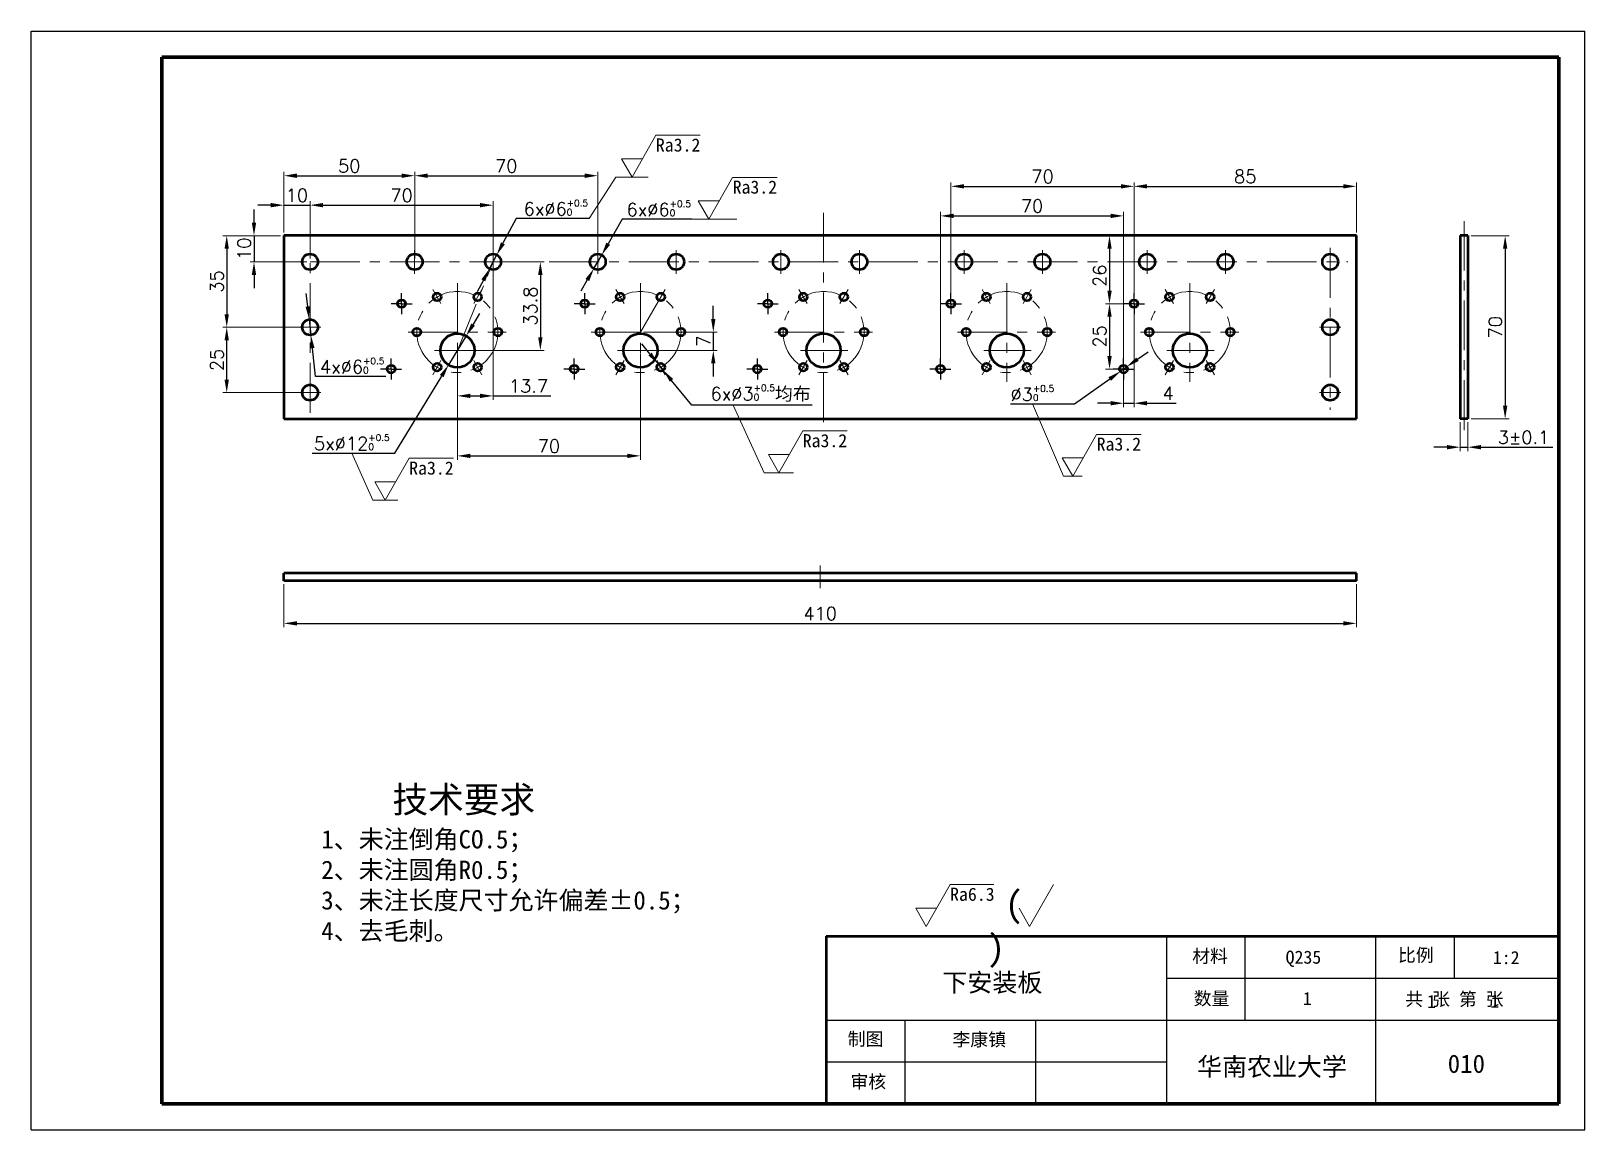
# Model space of a CAD drawing. Header units: millimetres. Extents: x 680 to 977, y 516 to 726.
import ezdxf

# ---------------------------------------------------------------- set-up
doc = ezdxf.new("R2010")
doc.units = ezdxf.units.MM
doc.header["$LTSCALE"] = 0.3
doc.linetypes.add('CENTER', pattern=[50.8, 31.75, -6.35, 6.35, -6.35])
doc.layers.add('图框', color=7, linetype='Continuous')
for name, color, linetype, lineweight in [('尺寸线', 6, 'Continuous', 18), ('尺寸线 @ 1', 6, 'Continuous', 18), ('文字 @ 1', 6, 'Continuous', 18), ('粗实线', 7, 'Continuous', 50), ('粗实线 @ 1', 7, 'Continuous', 50), ('细点画线', 1, 'CENTER', 18)]:
    doc.layers.add(name, color=color, linetype=linetype, lineweight=lineweight)
doc.styles.add('我的样式', font='romans.shx', dxfattribs={"height": 2.5, "bigfont": 'chineset.shx'})
doc.dimstyles.new('我的样式', dxfattribs={"dimtxt": 2.5, "dimasz": 2.5, "dimexe": 0.75, "dimexo": 0.625, "dimtad": 1, "dimdec": 1, "dimlfac": 2, "dimdsep": 46, "dimtxsty": '我的样式', "dimcen": 2.5, "dimclrd": 256, "dimclre": 256, "dimclrt": 256, "dimadec": 0, "dimazin": 0, "dimtp": 0.018, "dimtm": 0.018, "dimtfac": 1, "dimtdec": 1, "dimtmove": 0, "dimatfit": 3, "dimfxl": 1, "dimlwd": 25, "dimlwe": 18, "dimarcsym": 0})

# ---------------------------------------------------------------- blocks, each defined once
blk = doc.blocks.new('*D24')
at = {"layer": 'Defpoints', "color": 0, "transparency": 16777216}
for p in [(728.36, 621.26), (933.36, 621.26), (933.36, 613.15)]:
    blk.add_point(p, dxfattribs=at)
at = {"layer": '尺寸线', "linetype": 'Continuous', "lineweight": 18, "transparency": 16777216}
for p, q in [((728.36, 620.63), (728.36, 612.4)), ((933.36, 620.63), (933.36, 612.4))]:
    blk.add_line(p, q, dxfattribs=at)
at = {"layer": '尺寸线', "linetype": 'Continuous', "lineweight": 25, "transparency": 16777216}
blk.add_line((730.86, 613.15), (930.86, 613.15), dxfattribs=at)
at = {"layer": '尺寸线', "transparency": 16777216}
for points in [[(730.86, 613.56), (730.86, 612.73), (728.36, 613.15)], [(930.86, 613.56), (930.86, 612.73), (933.36, 613.15)]]:
    blk.add_solid(points, dxfattribs=at)
at = {"layer": '尺寸线', "transparency": 16777216, "insert": (830.86, 615.02), "char_height": 2.5, "attachment_point": 5, "style": '我的样式'}
blk.add_mtext('410', dxfattribs=at)
blk = doc.blocks.new('*D25')
at = {"layer": 'Defpoints', "color": 0, "transparency": 16777216}
for p in [(954.68, 687.24), (954.68, 652.24), (961.79, 652.24)]:
    blk.add_point(p, dxfattribs=at)
at = {"layer": '尺寸线', "linetype": 'Continuous', "lineweight": 18, "transparency": 16777216}
for p, q in [((955.31, 687.24), (962.54, 687.24)), ((955.31, 652.24), (962.54, 652.24))]:
    blk.add_line(p, q, dxfattribs=at)
at = {"layer": '尺寸线', "linetype": 'Continuous', "lineweight": 25, "transparency": 16777216}
blk.add_line((961.79, 684.74), (961.79, 654.74), dxfattribs=at)
at = {"layer": '尺寸线', "transparency": 16777216}
for points in [[(961.38, 684.74), (962.21, 684.74), (961.79, 687.24)], [(961.38, 654.74), (962.21, 654.74), (961.79, 652.24)]]:
    blk.add_solid(points, dxfattribs=at)
at = {"layer": '尺寸线', "transparency": 16777216, "insert": (959.92, 669.74), "char_height": 2.5, "attachment_point": 5, "rotation": 90, "style": '我的样式'}
blk.add_mtext('70', dxfattribs=at)
blk = doc.blocks.new('*D26')
at = {"layer": 'Defpoints', "color": 0, "transparency": 16777216}
for p in [(953.18, 652.24), (954.68, 652.24), (954.68, 646.82)]:
    blk.add_point(p, dxfattribs=at)
at = {"layer": '尺寸线', "linetype": 'Continuous', "lineweight": 18, "transparency": 16777216}
for p, q in [((953.18, 651.62), (953.18, 646.07)), ((954.68, 651.62), (954.68, 646.07))]:
    blk.add_line(p, q, dxfattribs=at)
at = {"layer": '尺寸线', "linetype": 'Continuous', "lineweight": 25, "transparency": 16777216}
for p, q in [((950.68, 646.82), (948.18, 646.82)), ((953.18, 646.82), (954.68, 646.82)), ((957.18, 646.82), (970.93, 646.82))]:
    blk.add_line(p, q, dxfattribs=at)
at = {"layer": '尺寸线', "transparency": 16777216}
for points in [[(950.68, 647.24), (950.68, 646.4), (953.18, 646.82)], [(957.18, 647.24), (957.18, 646.4), (954.68, 646.82)]]:
    blk.add_solid(points, dxfattribs=at)
at = {"layer": '尺寸线', "transparency": 16777216, "insert": (965.31, 648.7), "char_height": 2.5, "attachment_point": 5, "style": '我的样式'}
blk.add_mtext('{\\Fromans,chineset|c134;3%%P0.1}', dxfattribs=at)
blk = doc.blocks.new('SW_CENTERMARKSYMBOL_18')
at = {"layer": '图框', "color": 0}
for p, q in [((-1.25, 0), (-2, 0)), ((0, 0), (-1.25, 0)), ((0, 1.25), (0, 2)), ((0, 0), (0, 1.25)), ((0, 0), (0, -1.25)), ((0, 0), (1.25, 0)), ((1.25, 0), (2, 0)), ((0, -1.25), (0, -2))]:
    blk.add_line(p, q, dxfattribs=at)
blk = doc.blocks.new('SW_CENTERMARKSYMBOL_48')
at = {"layer": '图框', "color": 0}
for p, q in [((-1.25, 0), (-2, 0)), ((0, 0), (-1.25, 0)), ((0, 1.25), (0, 2)), ((0, 0), (0, 1.25)), ((0, 0), (0, -1.25)), ((0, 0), (1.25, 0)), ((1.25, 0), (2, 0)), ((0, -1.25), (0, -2))]:
    blk.add_line(p, q, dxfattribs=at)
blk = doc.blocks.new('SW_CENTERMARKSYMBOL_49')
at = {"layer": '图框', "color": 0}
for p, q in [((-1.25, 0), (-2, 0)), ((0, 0), (-1.25, 0)), ((0, 1.25), (0, 2)), ((0, 0), (0, 1.25)), ((0, 0), (0, -1.25)), ((0, 0), (1.25, 0)), ((1.25, 0), (2, 0)), ((0, -1.25), (0, -2))]:
    blk.add_line(p, q, dxfattribs=at)
blk = doc.blocks.new('SW_CENTERMARKSYMBOL_50')
at = {"layer": '图框', "color": 0}
for p, q in [((-1.25, 0), (-2, 0)), ((0, 0), (-1.25, 0)), ((0, 1.25), (0, 2)), ((0, 0), (0, 1.25)), ((0, 0), (0, -1.25)), ((0, 0), (1.25, 0)), ((1.25, 0), (2, 0)), ((0, -1.25), (0, -2))]:
    blk.add_line(p, q, dxfattribs=at)
blk = doc.blocks.new('SW_CENTERMARKSYMBOL_51')
at = {"layer": '图框', "color": 0}
for p, q in [((-1.25, 0), (-2, 0)), ((0, 0), (-1.25, 0)), ((0, 1.25), (0, 2)), ((0, 0), (0, 1.25)), ((0, 0), (0, -1.25)), ((0, 0), (1.25, 0)), ((1.25, 0), (2, 0)), ((0, -1.25), (0, -2))]:
    blk.add_line(p, q, dxfattribs=at)
blk = doc.blocks.new('SW_CENTERMARKSYMBOL_52')
at = {"layer": '图框', "color": 0}
for p, q in [((-1.25, 0), (-2, 0)), ((0, 0), (-1.25, 0)), ((0, 1.25), (0, 2)), ((0, 0), (0, 1.25)), ((0, 0), (0, -1.25)), ((0, 0), (1.25, 0)), ((1.25, 0), (2, 0)), ((0, -1.25), (0, -2))]:
    blk.add_line(p, q, dxfattribs=at)
blk = doc.blocks.new('SW_CENTERMARKSYMBOL_53')
at = {"layer": '图框', "color": 0}
for p, q in [((-1.25, 0), (-2, 0)), ((0, 0), (-1.25, 0)), ((0, 1.25), (0, 2)), ((0, 0), (0, 1.25)), ((0, 0), (0, -1.25)), ((0, 0), (1.25, 0)), ((1.25, 0), (2, 0)), ((0, -1.25), (0, -2))]:
    blk.add_line(p, q, dxfattribs=at)
blk = doc.blocks.new('SW_CENTERMARKSYMBOL_54')
at = {"layer": '图框', "color": 0}
for p, q in [((-1.25, 0), (-2, 0)), ((0, 0), (-1.25, 0)), ((0, 1.25), (0, 2)), ((0, 0), (0, 1.25)), ((0, 0), (0, -1.25)), ((0, 0), (1.25, 0)), ((1.25, 0), (2, 0)), ((0, -1.25), (0, -2))]:
    blk.add_line(p, q, dxfattribs=at)
blk = doc.blocks.new('SW_CENTERMARKSYMBOL_55')
at = {"layer": '图框', "color": 0}
for p, q in [((-1.25, 0), (-2, 0)), ((0, 0), (-1.25, 0)), ((0, 1.25), (0, 2)), ((0, 0), (0, 1.25)), ((0, 0), (0, -1.25)), ((0, 0), (1.25, 0)), ((1.25, 0), (2, 0)), ((0, -1.25), (0, -2))]:
    blk.add_line(p, q, dxfattribs=at)
blk = doc.blocks.new('SW_CENTERMARKSYMBOL_56')
at = {"layer": '图框', "color": 0}
for p, q in [((-1.25, 0), (-2, 0)), ((0, 0), (-1.25, 0)), ((0, 1.25), (0, 2)), ((0, 0), (0, 1.25)), ((0, 0), (0, -1.25)), ((0, 0), (1.25, 0)), ((1.25, 0), (2, 0)), ((0, -1.25), (0, -2))]:
    blk.add_line(p, q, dxfattribs=at)
blk = doc.blocks.new('*D72')
at = {"layer": 'Defpoints', "color": 0, "transparency": 16777216}
for p in [(728.36, 687.24), (722.65, 682.24), (733.36, 682.24)]:
    blk.add_point(p, dxfattribs=at)
at = {"layer": '尺寸线', "linetype": 'Continuous', "lineweight": 25, "transparency": 16777216}
for p, q in [((722.65, 689.74), (722.65, 692.24)), ((722.65, 687.24), (722.65, 682.24)), ((722.65, 679.74), (722.65, 677.24))]:
    blk.add_line(p, q, dxfattribs=at)
at = {"layer": '尺寸线', "linetype": 'Continuous', "lineweight": 18, "transparency": 16777216}
for p, q in [((727.73, 687.24), (721.9, 687.24)), ((732.73, 682.24), (721.9, 682.24))]:
    blk.add_line(p, q, dxfattribs=at)
at = {"layer": '尺寸线', "transparency": 16777216}
for points in [[(722.23, 689.74), (723.06, 689.74), (722.65, 687.24)], [(722.23, 679.74), (723.06, 679.74), (722.65, 682.24)]]:
    blk.add_solid(points, dxfattribs=at)
at = {"layer": '尺寸线', "transparency": 16777216, "insert": (720.77, 684.74), "char_height": 2.5, "attachment_point": 5, "rotation": 90, "style": '我的样式'}
blk.add_mtext('10', dxfattribs=at)
blk = doc.blocks.new('*D73')
at = {"layer": 'Defpoints', "color": 0, "transparency": 16777216}
for p in [(733.36, 693.07), (728.36, 687.24), (733.36, 682.24)]:
    blk.add_point(p, dxfattribs=at)
at = {"layer": '尺寸线', "linetype": 'Continuous', "lineweight": 25, "transparency": 16777216}
for p, q in [((725.86, 693.07), (723.36, 693.07)), ((728.36, 693.07), (733.36, 693.07)), ((735.86, 693.07), (738.36, 693.07))]:
    blk.add_line(p, q, dxfattribs=at)
at = {"layer": '尺寸线', "linetype": 'Continuous', "lineweight": 18, "transparency": 16777216}
for p, q in [((728.36, 687.87), (728.36, 693.82)), ((733.36, 682.87), (733.36, 693.82))]:
    blk.add_line(p, q, dxfattribs=at)
at = {"layer": '尺寸线', "transparency": 16777216}
for points in [[(725.86, 693.49), (725.86, 692.66), (728.36, 693.07)], [(735.86, 693.49), (735.86, 692.66), (733.36, 693.07)]]:
    blk.add_solid(points, dxfattribs=at)
at = {"layer": '尺寸线', "transparency": 16777216, "insert": (730.86, 694.95), "char_height": 2.5, "attachment_point": 5, "style": '我的样式'}
blk.add_mtext('10', dxfattribs=at)
blk = doc.blocks.new('*D74')
at = {"layer": 'Defpoints', "color": 0, "transparency": 16777216}
for p in [(753.36, 698.7), (728.36, 687.24), (753.36, 682.24)]:
    blk.add_point(p, dxfattribs=at)
at = {"layer": '尺寸线', "linetype": 'Continuous', "lineweight": 18, "transparency": 16777216}
for p, q in [((728.36, 687.87), (728.36, 699.45)), ((753.36, 682.87), (753.36, 699.45))]:
    blk.add_line(p, q, dxfattribs=at)
at = {"layer": '尺寸线', "linetype": 'Continuous', "lineweight": 25, "transparency": 16777216}
blk.add_line((730.86, 698.7), (750.86, 698.7), dxfattribs=at)
at = {"layer": '尺寸线', "transparency": 16777216}
for points in [[(730.86, 699.12), (730.86, 698.28), (728.36, 698.7)], [(750.86, 699.12), (750.86, 698.28), (753.36, 698.7)]]:
    blk.add_solid(points, dxfattribs=at)
at = {"layer": '尺寸线', "transparency": 16777216, "insert": (740.86, 700.57), "char_height": 2.5, "attachment_point": 5, "style": '我的样式'}
blk.add_mtext('50', dxfattribs=at)
blk = doc.blocks.new('*D75')
at = {"layer": 'Defpoints', "color": 0, "transparency": 16777216}
for p in [(728.36, 687.24), (717.44, 669.74), (733.36, 669.74)]:
    blk.add_point(p, dxfattribs=at)
at = {"layer": '尺寸线', "linetype": 'Continuous', "lineweight": 18, "transparency": 16777216}
for p, q in [((727.73, 687.24), (716.69, 687.24)), ((732.73, 669.74), (716.69, 669.74))]:
    blk.add_line(p, q, dxfattribs=at)
at = {"layer": '尺寸线', "linetype": 'Continuous', "lineweight": 25, "transparency": 16777216}
blk.add_line((717.44, 684.74), (717.44, 672.24), dxfattribs=at)
at = {"layer": '尺寸线', "transparency": 16777216}
for points in [[(717.02, 684.74), (717.85, 684.74), (717.44, 687.24)], [(717.02, 672.24), (717.85, 672.24), (717.44, 669.74)]]:
    blk.add_solid(points, dxfattribs=at)
at = {"layer": '尺寸线', "transparency": 16777216, "insert": (715.56, 678.49), "char_height": 2.5, "attachment_point": 5, "rotation": 90, "style": '我的样式'}
blk.add_mtext('35', dxfattribs=at)
blk = doc.blocks.new('*D76')
at = {"layer": 'Defpoints', "color": 0, "transparency": 16777216}
for p in [(768.36, 693.07), (733.36, 682.24), (768.36, 682.24)]:
    blk.add_point(p, dxfattribs=at)
at = {"layer": '尺寸线', "linetype": 'Continuous', "lineweight": 18, "transparency": 16777216}
for p, q in [((733.36, 682.87), (733.36, 693.82)), ((768.36, 682.87), (768.36, 693.82))]:
    blk.add_line(p, q, dxfattribs=at)
at = {"layer": '尺寸线', "linetype": 'Continuous', "lineweight": 25, "transparency": 16777216}
blk.add_line((735.86, 693.07), (765.86, 693.07), dxfattribs=at)
at = {"layer": '尺寸线', "transparency": 16777216}
for points in [[(735.86, 693.49), (735.86, 692.66), (733.36, 693.07)], [(765.86, 693.49), (765.86, 692.66), (768.36, 693.07)]]:
    blk.add_solid(points, dxfattribs=at)
at = {"layer": '尺寸线', "transparency": 16777216, "insert": (750.86, 694.95), "char_height": 2.5, "attachment_point": 5, "style": '我的样式'}
blk.add_mtext('70', dxfattribs=at)
blk = doc.blocks.new('*D77')
at = {"layer": 'Defpoints', "color": 0, "transparency": 16777216}
for p in [(788.36, 698.7), (753.36, 682.24), (788.36, 682.22)]:
    blk.add_point(p, dxfattribs=at)
at = {"layer": '尺寸线', "linetype": 'Continuous', "lineweight": 18, "transparency": 16777216}
for p, q in [((753.36, 682.87), (753.36, 699.45)), ((788.36, 682.85), (788.36, 699.45))]:
    blk.add_line(p, q, dxfattribs=at)
at = {"layer": '尺寸线', "linetype": 'Continuous', "lineweight": 25, "transparency": 16777216}
blk.add_line((755.86, 698.7), (785.86, 698.7), dxfattribs=at)
at = {"layer": '尺寸线', "transparency": 16777216}
for points in [[(755.86, 699.12), (755.86, 698.28), (753.36, 698.7)], [(785.86, 699.12), (785.86, 698.28), (788.36, 698.7)]]:
    blk.add_solid(points, dxfattribs=at)
at = {"layer": '尺寸线', "transparency": 16777216, "insert": (770.86, 700.57), "char_height": 2.5, "attachment_point": 5, "style": '我的样式'}
blk.add_mtext('70', dxfattribs=at)
blk = doc.blocks.new('*D78')
at = {"layer": 'Defpoints', "color": 0, "transparency": 16777216}
for p in [(717.44, 669.74), (733.36, 669.74), (733.36, 657.24)]:
    blk.add_point(p, dxfattribs=at)
at = {"layer": '尺寸线', "linetype": 'Continuous', "lineweight": 18, "transparency": 16777216}
for p, q in [((732.73, 669.74), (716.69, 669.74)), ((732.73, 657.24), (716.69, 657.24))]:
    blk.add_line(p, q, dxfattribs=at)
at = {"layer": '尺寸线', "linetype": 'Continuous', "lineweight": 25, "transparency": 16777216}
blk.add_line((717.44, 659.74), (717.44, 667.24), dxfattribs=at)
at = {"layer": '尺寸线', "transparency": 16777216}
for points in [[(717.02, 667.24), (717.85, 667.24), (717.44, 669.74)], [(717.02, 659.74), (717.85, 659.74), (717.44, 657.24)]]:
    blk.add_solid(points, dxfattribs=at)
at = {"layer": '尺寸线', "transparency": 16777216, "insert": (715.56, 663.49), "char_height": 2.5, "attachment_point": 5, "rotation": 90, "style": '我的样式'}
blk.add_mtext('25', dxfattribs=at)
blk = doc.blocks.new('*D79')
at = {"layer": 'Defpoints', "color": 0, "transparency": 16777216}
for p in [(769.06, 683.57), (767.66, 680.92)]:
    blk.add_point(p, dxfattribs=at)
at = {"layer": '尺寸线', "linetype": 'Continuous', "lineweight": 25, "transparency": 16777216}
for p, q in [((772.73, 690.51), (770.23, 685.78)), ((786.69, 690.51), (772.73, 690.51)), ((767.66, 680.92), (769.06, 683.57)), ((766.49, 678.71), (765.32, 676.5))]:
    blk.add_line(p, q, dxfattribs=at)
at = {"layer": '尺寸线', "transparency": 16777216}
for points in [[(769.86, 685.97), (770.6, 685.59), (769.06, 683.57)], [(766.12, 678.9), (766.86, 678.51), (767.66, 680.92)]]:
    blk.add_solid(points, dxfattribs=at)
at = {"layer": '尺寸线', "transparency": 16777216, "insert": (780.35, 692.6), "char_height": 2.5, "attachment_point": 5, "style": '我的样式'}
blk.add_mtext('{\\Fromans,chineset|c134;6x∅6\\H0.5x;\\S+0.5^ 0;}', dxfattribs=at)
blk = doc.blocks.new('*D80')
at = {"layer": 'Defpoints', "color": 0, "transparency": 16777216}
for p in [(789.11, 683.54), (787.61, 680.94)]:
    blk.add_point(p, dxfattribs=at)
at = {"layer": '尺寸线', "linetype": 'Continuous', "lineweight": 25, "transparency": 16777216}
for p, q in [((793.04, 690.38), (790.35, 685.71)), ((806.35, 690.38), (793.04, 690.38)), ((787.61, 680.94), (789.11, 683.54)), ((786.36, 678.78), (785.12, 676.61))]:
    blk.add_line(p, q, dxfattribs=at)
at = {"layer": '尺寸线', "transparency": 16777216}
for points in [[(789.99, 685.92), (790.71, 685.5), (789.11, 683.54)], [(786, 678.98), (786.72, 678.57), (787.61, 680.94)]]:
    blk.add_solid(points, dxfattribs=at)
at = {"layer": '尺寸线', "transparency": 16777216, "insert": (800.01, 692.47), "char_height": 2.5, "attachment_point": 5, "style": '我的样式'}
blk.add_mtext('{\\Fromans,chineset|c134;6x∅6\\H0.5x;\\S+0.5^ 0;}', dxfattribs=at)
blk = doc.blocks.new('*D81')
at = {"layer": 'Defpoints', "color": 0, "transparency": 16777216}
for p in [(733.19, 671.23), (733.52, 668.25)]:
    blk.add_point(p, dxfattribs=at)
at = {"layer": '尺寸线', "linetype": 'Continuous', "lineweight": 25, "transparency": 16777216}
for p, q in [((732.92, 673.72), (732.64, 676.2)), ((733.19, 671.23), (733.52, 668.25)), ((734.4, 660.34), (733.8, 665.77)), ((747.82, 660.34), (734.4, 660.34))]:
    blk.add_line(p, q, dxfattribs=at)
at = {"layer": '尺寸线', "transparency": 16777216}
for points in [[(733.33, 673.77), (732.5, 673.67), (733.19, 671.23)], [(734.21, 665.81), (733.38, 665.72), (733.52, 668.25)]]:
    blk.add_solid(points, dxfattribs=at)
at = {"layer": '尺寸线', "transparency": 16777216, "insert": (741.42, 662.42), "char_height": 2.5, "attachment_point": 5, "style": '我的样式'}
blk.add_mtext('{\\Fromans,chineset|c134;4x∅6\\H0.5x;\\S+0.5^ 0;}', dxfattribs=at)
blk = doc.blocks.new('*D82')
at = {"layer": 'Defpoints', "color": 0, "transparency": 16777216}
for p in [(796.52, 668.82), (796.52, 665.32), (810.44, 665.32)]:
    blk.add_point(p, dxfattribs=at)
at = {"layer": '尺寸线', "linetype": 'Continuous', "lineweight": 25, "transparency": 16777216}
for p, q in [((810.44, 671.32), (810.44, 673.82)), ((810.44, 668.82), (810.44, 665.32)), ((810.44, 662.82), (810.44, 660.32))]:
    blk.add_line(p, q, dxfattribs=at)
at = {"layer": '尺寸线', "linetype": 'Continuous', "lineweight": 18, "transparency": 16777216}
for p, q in [((797.15, 668.82), (811.19, 668.82)), ((797.15, 665.32), (811.19, 665.32))]:
    blk.add_line(p, q, dxfattribs=at)
at = {"layer": '尺寸线', "transparency": 16777216}
for points in [[(810.02, 671.32), (810.85, 671.32), (810.44, 668.82)], [(810.02, 662.82), (810.85, 662.82), (810.44, 665.32)]]:
    blk.add_solid(points, dxfattribs=at)
at = {"layer": '尺寸线', "transparency": 16777216, "insert": (808.56, 667.07), "char_height": 2.5, "attachment_point": 5, "rotation": 90, "style": '我的样式'}
blk.add_mtext('7', dxfattribs=at)
blk = doc.blocks.new('*D83')
at = {"layer": 'Defpoints', "color": 0, "transparency": 16777216}
for p in [(799.92, 662.69), (800.87, 661.53)]:
    blk.add_point(p, dxfattribs=at)
at = {"layer": '尺寸线', "linetype": 'Continuous', "lineweight": 25, "transparency": 16777216}
for p, q in [((798.34, 664.63), (796.76, 666.57)), ((799.92, 662.69), (800.87, 661.53)), ((806.31, 654.86), (802.45, 659.59)), ((829.36, 654.86), (806.31, 654.86))]:
    blk.add_line(p, q, dxfattribs=at)
at = {"layer": '尺寸线', "transparency": 16777216}
for points in [[(798.67, 664.89), (798.02, 664.37), (799.92, 662.69)], [(802.77, 659.86), (802.13, 659.33), (800.87, 661.53)]]:
    blk.add_solid(points, dxfattribs=at)
at = {"layer": '尺寸线', "transparency": 16777216, "insert": (819.47, 657.13), "char_height": 2.5, "attachment_point": 5, "style": '我的样式'}
blk.add_mtext('{\\Fromans,chineset|c134;6x∅3\\H0.5x;\\S+0.5^ 0;\\fSimSun|b0|i0|c134|p2;\\H2x;均布}', dxfattribs=at)
blk = doc.blocks.new('*D84')
at = {"layer": 'Defpoints', "color": 0, "transparency": 16777216}
for p in [(761.52, 665.32), (796.52, 665.32), (796.52, 645.16)]:
    blk.add_point(p, dxfattribs=at)
at = {"layer": '尺寸线', "linetype": 'Continuous', "lineweight": 18, "transparency": 16777216}
for p, q in [((761.52, 664.7), (761.52, 644.41)), ((796.52, 664.7), (796.52, 644.41))]:
    blk.add_line(p, q, dxfattribs=at)
at = {"layer": '尺寸线', "linetype": 'Continuous', "lineweight": 25, "transparency": 16777216}
blk.add_line((764.02, 645.16), (794.02, 645.16), dxfattribs=at)
at = {"layer": '尺寸线', "transparency": 16777216}
for points in [[(764.02, 645.57), (764.02, 644.74), (761.52, 645.16)], [(794.02, 645.57), (794.02, 644.74), (796.52, 645.16)]]:
    blk.add_solid(points, dxfattribs=at)
at = {"layer": '尺寸线', "transparency": 16777216, "insert": (779.02, 647.03), "char_height": 2.5, "attachment_point": 5, "style": '我的样式'}
blk.add_mtext('70', dxfattribs=at)
blk = doc.blocks.new('*D85')
at = {"layer": 'Defpoints', "color": 0, "transparency": 16777216}
for p in [(933.36, 696.67), (933.36, 687.24), (890.86, 674.24)]:
    blk.add_point(p, dxfattribs=at)
at = {"layer": '尺寸线', "linetype": 'Continuous', "lineweight": 18, "transparency": 16777216}
for p, q in [((890.86, 674.87), (890.86, 697.42)), ((933.36, 687.87), (933.36, 697.42))]:
    blk.add_line(p, q, dxfattribs=at)
at = {"layer": '尺寸线', "linetype": 'Continuous', "lineweight": 25, "transparency": 16777216}
blk.add_line((893.36, 696.67), (930.86, 696.67), dxfattribs=at)
at = {"layer": '尺寸线', "transparency": 16777216}
for points in [[(893.36, 697.09), (893.36, 696.26), (890.86, 696.67)], [(930.86, 697.09), (930.86, 696.26), (933.36, 696.67)]]:
    blk.add_solid(points, dxfattribs=at)
at = {"layer": '尺寸线', "transparency": 16777216, "insert": (912.11, 698.55), "char_height": 2.5, "attachment_point": 5, "style": '我的样式'}
blk.add_mtext('85', dxfattribs=at)
blk = doc.blocks.new('*D86')
at = {"layer": 'Defpoints', "color": 0, "transparency": 16777216}
for p in [(890.86, 674.24), (888.86, 661.74), (890.86, 655.22)]:
    blk.add_point(p, dxfattribs=at)
at = {"layer": '尺寸线', "linetype": 'Continuous', "lineweight": 18, "transparency": 16777216}
for p, q in [((890.86, 673.62), (890.86, 654.47)), ((888.86, 661.12), (888.86, 654.47))]:
    blk.add_line(p, q, dxfattribs=at)
at = {"layer": '尺寸线', "linetype": 'Continuous', "lineweight": 25, "transparency": 16777216}
for p, q in [((886.36, 655.22), (883.86, 655.22)), ((888.86, 655.22), (890.86, 655.22)), ((893.36, 655.22), (898.89, 655.22))]:
    blk.add_line(p, q, dxfattribs=at)
at = {"layer": '尺寸线', "transparency": 16777216}
for points in [[(886.36, 655.64), (886.36, 654.8), (888.86, 655.22)], [(893.36, 655.64), (893.36, 654.8), (890.86, 655.22)]]:
    blk.add_solid(points, dxfattribs=at)
at = {"layer": '尺寸线', "transparency": 16777216, "insert": (897.38, 657.09), "char_height": 2.5, "attachment_point": 5, "style": '我的样式'}
blk.add_mtext('4', dxfattribs=at)
blk = doc.blocks.new('*D87')
at = {"layer": 'Defpoints', "color": 0, "transparency": 16777216}
for p in [(890.86, 687.24), (886.17, 674.24), (890.86, 674.24)]:
    blk.add_point(p, dxfattribs=at)
at = {"layer": '尺寸线', "linetype": 'Continuous', "lineweight": 18, "transparency": 16777216}
for p, q in [((890.23, 687.24), (885.42, 687.24)), ((890.23, 674.24), (885.42, 674.24))]:
    blk.add_line(p, q, dxfattribs=at)
at = {"layer": '尺寸线', "linetype": 'Continuous', "lineweight": 25, "transparency": 16777216}
blk.add_line((886.17, 684.74), (886.17, 676.74), dxfattribs=at)
at = {"layer": '尺寸线', "transparency": 16777216}
for points in [[(885.76, 684.74), (886.59, 684.74), (886.17, 687.24)], [(885.76, 676.74), (886.59, 676.74), (886.17, 674.24)]]:
    blk.add_solid(points, dxfattribs=at)
at = {"layer": '尺寸线', "transparency": 16777216, "insert": (884.3, 679.58), "char_height": 2.5, "attachment_point": 5, "rotation": 90, "style": '我的样式'}
blk.add_mtext('26', dxfattribs=at)
blk = doc.blocks.new('*D88')
at = {"layer": 'Defpoints', "color": 0, "transparency": 16777216}
for p in [(890.86, 674.24), (886.17, 661.74), (888.86, 661.74)]:
    blk.add_point(p, dxfattribs=at)
at = {"layer": '尺寸线', "linetype": 'Continuous', "lineweight": 18, "transparency": 16777216}
for p, q in [((890.23, 674.24), (885.42, 674.24)), ((888.23, 661.74), (885.42, 661.74))]:
    blk.add_line(p, q, dxfattribs=at)
at = {"layer": '尺寸线', "linetype": 'Continuous', "lineweight": 25, "transparency": 16777216}
blk.add_line((886.17, 671.74), (886.17, 664.24), dxfattribs=at)
at = {"layer": '尺寸线', "transparency": 16777216}
for points in [[(885.76, 671.74), (886.59, 671.74), (886.17, 674.24)], [(885.76, 664.24), (886.59, 664.24), (886.17, 661.74)]]:
    blk.add_solid(points, dxfattribs=at)
at = {"layer": '尺寸线', "transparency": 16777216, "insert": (884.3, 667.99), "char_height": 2.5, "attachment_point": 5, "rotation": 90, "style": '我的样式'}
blk.add_mtext('25', dxfattribs=at)
blk = doc.blocks.new('*D89')
at = {"layer": 'Defpoints', "color": 0, "transparency": 16777216}
for p in [(890.86, 696.67), (855.86, 674.24), (890.86, 674.24)]:
    blk.add_point(p, dxfattribs=at)
at = {"layer": '尺寸线', "linetype": 'Continuous', "lineweight": 18, "transparency": 16777216}
for p, q in [((855.86, 674.87), (855.86, 697.42)), ((890.86, 674.87), (890.86, 697.42))]:
    blk.add_line(p, q, dxfattribs=at)
at = {"layer": '尺寸线', "linetype": 'Continuous', "lineweight": 25, "transparency": 16777216}
blk.add_line((858.36, 696.67), (888.36, 696.67), dxfattribs=at)
at = {"layer": '尺寸线', "transparency": 16777216}
for points in [[(858.36, 697.09), (858.36, 696.26), (855.86, 696.67)], [(888.36, 697.09), (888.36, 696.26), (890.86, 696.67)]]:
    blk.add_solid(points, dxfattribs=at)
at = {"layer": '尺寸线', "transparency": 16777216, "insert": (873.36, 698.55), "char_height": 2.5, "attachment_point": 5, "style": '我的样式'}
blk.add_mtext('70', dxfattribs=at)
blk = doc.blocks.new('*D90')
at = {"layer": 'Defpoints', "color": 0, "transparency": 16777216}
for p in [(763.21, 668.1), (759.83, 662.55)]:
    blk.add_point(p, dxfattribs=at)
at = {"layer": '尺寸线', "linetype": 'Continuous', "lineweight": 25, "transparency": 16777216}
for p, q in [((764.51, 670.23), (765.81, 672.37)), ((763.21, 668.1), (759.83, 662.55)), ((749.56, 645.69), (758.53, 660.41)), ((733.75, 645.69), (749.56, 645.69))]:
    blk.add_line(p, q, dxfattribs=at)
at = {"layer": '尺寸线', "transparency": 16777216}
for points in [[(764.16, 670.45), (764.87, 670.02), (763.21, 668.1)], [(758.17, 660.63), (758.89, 660.2), (759.83, 662.55)]]:
    blk.add_solid(points, dxfattribs=at)
at = {"layer": '尺寸线', "transparency": 16777216, "insert": (741.34, 647.77), "char_height": 2.5, "attachment_point": 5, "style": '我的样式'}
blk.add_mtext('{\\Fromans,chineset|c134;5x%%C12\\H0.5x;\\S+0.5^ 0;}', dxfattribs=at)
blk = doc.blocks.new('*D92')
at = {"layer": 'Defpoints', "color": 0, "transparency": 16777216}
for p in [(888.25, 661.31), (889.47, 662.18)]:
    blk.add_point(p, dxfattribs=at)
at = {"layer": '尺寸线', "linetype": 'Continuous', "lineweight": 25, "transparency": 16777216}
for p, q in [((891.51, 663.62), (893.55, 665.07)), ((879.46, 655.08), (886.21, 659.86)), ((889.47, 662.18), (888.25, 661.31)), ((867.23, 655.08), (879.46, 655.08))]:
    blk.add_line(p, q, dxfattribs=at)
at = {"layer": '尺寸线', "transparency": 16777216}
for points in [[(891.27, 663.96), (891.75, 663.28), (889.47, 662.18)], [(885.97, 660.2), (886.45, 659.52), (888.25, 661.31)]]:
    blk.add_solid(points, dxfattribs=at)
at = {"layer": '尺寸线', "transparency": 16777216, "insert": (871.42, 657.16), "char_height": 2.5, "attachment_point": 5, "style": '我的样式'}
blk.add_mtext('{\\Fromans,chineset|c134;∅3\\H0.5x;\\S+0.5^ 0;}', dxfattribs=at)
blk = doc.blocks.new('Ra3.2')
at = {"layer": '尺寸线'}
for p, q in [((0, 0), (4.56, 8)), ((4.56, 8), (13.06, 8)), ((-2, 3.5), (2, 3.5)), ((0, 0), (-2, 3.5))]:
    blk.add_line(p, q, dxfattribs=at)
at = {"layer": '尺寸线 @ 1', "insert": (4.56, 7.39), "char_height": 2.5, "attachment_point": 1, "style": '我的样式'}
blk.add_mtext_dynamic_manual_height_columns('{\\f@SimSun|b0|i0|c134|p2;Ra3.2}', width=5.0807, gutter_width=12.5, heights=[0], dxfattribs=at)
blk = doc.blocks.new('*D93')
at = {"layer": 'Defpoints', "color": 0, "transparency": 16777216}
for p in [(888.86, 691.02), (853.86, 661.74), (888.86, 661.74)]:
    blk.add_point(p, dxfattribs=at)
at = {"layer": '尺寸线', "linetype": 'Continuous', "lineweight": 18, "transparency": 16777216}
for p, q in [((853.86, 662.37), (853.86, 691.77)), ((888.86, 662.37), (888.86, 691.77))]:
    blk.add_line(p, q, dxfattribs=at)
at = {"layer": '尺寸线', "linetype": 'Continuous', "lineweight": 25, "transparency": 16777216}
blk.add_line((856.36, 691.02), (886.36, 691.02), dxfattribs=at)
at = {"layer": '尺寸线', "transparency": 16777216}
for points in [[(856.36, 691.44), (856.36, 690.61), (853.86, 691.02)], [(886.36, 691.44), (886.36, 690.61), (888.86, 691.02)]]:
    blk.add_solid(points, dxfattribs=at)
at = {"layer": '尺寸线', "transparency": 16777216, "insert": (871.36, 692.9), "char_height": 2.5, "attachment_point": 5, "style": '我的样式'}
blk.add_mtext('70', dxfattribs=at)
blk = doc.blocks.new('*D94')
at = {"layer": 'Defpoints', "color": 0, "transparency": 16777216}
for p in [(768.36, 682.24), (761.52, 665.32), (768.36, 656.62)]:
    blk.add_point(p, dxfattribs=at)
at = {"layer": '尺寸线', "linetype": 'Continuous', "lineweight": 18, "transparency": 16777216}
for p, q in [((768.36, 681.62), (768.36, 655.87)), ((761.52, 664.7), (761.52, 655.87))]:
    blk.add_line(p, q, dxfattribs=at)
at = {"layer": '尺寸线', "linetype": 'Continuous', "lineweight": 25, "transparency": 16777216}
for p, q in [((764.02, 656.62), (765.86, 656.62)), ((768.36, 656.62), (779.37, 656.62))]:
    blk.add_line(p, q, dxfattribs=at)
at = {"layer": '尺寸线', "transparency": 16777216}
for points in [[(764.02, 657.04), (764.02, 656.21), (761.52, 656.62)], [(765.86, 657.04), (765.86, 656.21), (768.36, 656.62)]]:
    blk.add_solid(points, dxfattribs=at)
at = {"layer": '尺寸线', "transparency": 16777216, "insert": (775.11, 658.5), "char_height": 2.5, "attachment_point": 5, "style": '我的样式'}
blk.add_mtext('13.7', dxfattribs=at)
blk = doc.blocks.new('*D95')
at = {"layer": 'Defpoints', "color": 0, "transparency": 16777216}
for p in [(768.36, 682.24), (761.52, 665.32), (777.38, 665.32)]:
    blk.add_point(p, dxfattribs=at)
at = {"layer": '尺寸线', "linetype": 'Continuous', "lineweight": 18, "transparency": 16777216}
for p, q in [((768.98, 682.24), (778.13, 682.24)), ((762.15, 665.32), (778.13, 665.32))]:
    blk.add_line(p, q, dxfattribs=at)
at = {"layer": '尺寸线', "linetype": 'Continuous', "lineweight": 25, "transparency": 16777216}
blk.add_line((777.38, 679.74), (777.38, 667.82), dxfattribs=at)
at = {"layer": '尺寸线', "transparency": 16777216}
for points in [[(776.96, 679.74), (777.8, 679.74), (777.38, 682.24)], [(776.96, 667.82), (777.8, 667.82), (777.38, 665.32)]]:
    blk.add_solid(points, dxfattribs=at)
at = {"layer": '尺寸线', "transparency": 16777216, "insert": (775.5, 673.78), "char_height": 2.5, "attachment_point": 5, "rotation": 90, "style": '我的样式'}
blk.add_mtext('33.8', dxfattribs=at)
blk = doc.blocks.new('其余6.3')
at = {"layer": '尺寸线'}
for p, q in [((-33.07, 5.23), (-28.51, 13.23)), ((-28.51, 13.23), (-20.17, 13.23)), ((-13.33, 5.23), (-8.76, 13.23)), ((-35.07, 8.73), (-31.07, 8.73)), ((-33.07, 5.23), (-35.07, 8.73)), ((-13.33, 5.23), (-15.33, 8.73))]:
    blk.add_line(p, q, dxfattribs=at)
at = {"layer": '尺寸线 @ 1', "attachment_point": 1, "style": '我的样式'}
for s, width, insert, char_height in [('{\\fSimSun|b0|i0|c134|p2;Ra6.3}', 5.0807, (-28.51, 12.62), 2.5), ('{\\fSimSun|b0|i0|c134|p2; \\fSTSong|b0|i0|c134|p2;(    )}', 20.1828, (-21.43, 11.96), 5)]:
    blk.add_mtext_dynamic_manual_height_columns(s, width=width, gutter_width=12.5, heights=[0], dxfattribs=dict(at, insert=insert, char_height=char_height))

msp = doc.modelspace()

# ---------------------------------------------------------------- linework, layer by layer
at = {"color": 3, "lineweight": -3}
for p, q in [((680.04, 516.342), (680.04, 726.342)), ((680.04, 726.342), (977.04, 726.342)), ((977.04, 516.342), (977.04, 726.342)), ((897.04, 553.342), (897.04, 521.342)), ((912.04, 553.342), (912.04, 537.342)), ((937.04, 553.342), (937.04, 521.342)), ((952.04, 553.342), (952.04, 545.342)), ((897.04, 545.342), (972.04, 545.342)), ((832.04, 537.342), (972.04, 537.342)), ((847.04, 537.342), (847.04, 521.342)), ((872.04, 537.342), (872.04, 521.342)), ((832.04, 529.342), (897.04, 529.342)), ((680.04, 516.342), (977.04, 516.342))]:
    msp.add_line(p, q, dxfattribs=at)
at = {"lineweight": 70}
for p, q in [((705.04, 521.342), (705.04, 721.342)), ((705.04, 721.342), (972.04, 721.342)), ((972.04, 521.342), (972.04, 721.342)), ((705.04, 521.342), (972.04, 521.342))]:
    msp.add_line(p, q, dxfattribs=at)
at = {"lineweight": 50}
for q in [(972.04, 553.342), (832.04, 521.342)]:
    msp.add_line((832.04, 553.342), q, dxfattribs=at)
at = {"layer": '尺寸线'}
for p, q in [((791.791, 698.432), (786.691, 690.513)), ((791.791, 698.432), (798.009, 698.432)), ((804.203, 690.385), (814.939, 690.385)), ((814.213, 654.855), (820.174, 641.927)), ((871.422, 655.077), (877.355, 641.272)), ((741.343, 645.688), (745.334, 636.691)), ((820.174, 641.927), (825.761, 641.927)), ((877.355, 641.272), (880.927, 641.272)), ((745.334, 636.691), (750.162, 636.691))]:
    msp.add_line(p, q, dxfattribs=at)
at = {"layer": '粗实线'}
for p, q in [((933.358, 687.244), (728.358, 687.244)), ((728.358, 687.244), (728.358, 652.244)), ((933.358, 652.244), (933.358, 687.244)), ((953.185, 687.244), (953.185, 652.244)), ((954.685, 687.244), (953.185, 687.244)), ((954.685, 687.244), (954.685, 652.244)), ((728.358, 652.244), (933.358, 652.244)), ((954.685, 652.244), (953.185, 652.244)), ((728.358, 621.259), (728.358, 622.759)), ((933.358, 622.759), (728.358, 622.759)), ((933.358, 621.259), (728.358, 621.259)), ((933.358, 621.259), (933.358, 622.759))]:
    msp.add_line(p, q, dxfattribs=at)
for centre, radius in [((733.358, 682.244), 1.5), ((753.358, 682.244), 1.5), ((768.358, 682.244), 1.5), ((788.358, 682.244), 1.5), ((803.358, 682.244), 1.5), ((823.358, 682.244), 1.5), ((838.358, 682.244), 1.5), ((858.358, 682.244), 1.5), ((873.358, 682.244), 1.5), ((893.358, 682.244), 1.5), ((908.358, 682.244), 1.5), ((928.358, 682.244), 1.5), ((750.858, 674.244), 0.75), ((757.646, 675.534), 0.75), ((765.396, 675.534), 0.75), ((785.858, 674.244), 0.75), ((792.646, 675.534), 0.75), ((800.396, 675.534), 0.75), ((820.858, 674.244), 0.75), ((827.646, 675.534), 0.75), ((835.396, 675.534), 0.75), ((855.858, 674.244), 0.75), ((862.646, 675.534), 0.75), ((870.396, 675.534), 0.75), ((890.858, 674.244), 0.75), ((897.646, 675.534), 0.75), ((905.396, 675.534), 0.75), ((733.358, 669.744), 1.5), ((928.358, 669.744), 1.5), ((753.771, 668.823), 0.75), ((761.521, 665.323), 3.25), ((769.271, 668.823), 0.75), ((788.771, 668.823), 0.75), ((796.521, 665.323), 3.25), ((804.271, 668.823), 0.75), ((823.771, 668.823), 0.75), ((831.521, 665.323), 3.25), ((839.271, 668.823), 0.75), ((858.771, 668.823), 0.75), ((866.521, 665.323), 3.25), ((874.271, 668.823), 0.75), ((893.771, 668.823), 0.75), ((901.521, 665.323), 3.25), ((909.271, 668.823), 0.75), ((748.858, 661.744), 0.75), ((757.646, 662.111), 0.75), ((765.396, 662.111), 0.75), ((783.858, 661.744), 0.75), ((792.646, 662.111), 0.75), ((800.396, 662.111), 0.75), ((818.858, 661.744), 0.75), ((827.646, 662.111), 0.75), ((835.396, 662.111), 0.75), ((853.858, 661.744), 0.75), ((862.646, 662.111), 0.75), ((870.396, 662.111), 0.75), ((888.858, 661.744), 0.75), ((897.646, 662.111), 0.75), ((905.396, 662.111), 0.75), ((733.358, 657.244), 1.5), ((928.358, 657.244), 1.5)]:
    msp.add_circle(centre, radius, dxfattribs=at)
at = {"layer": '细点画线'}
for p, q in [((831.521, 691.609), (831.521, 650.859)), ((953.935, 650.098), (953.935, 690.001)), ((733.358, 653.413), (733.358, 685.815)), ((753.358, 684.474), (753.358, 679.968)), ((768.358, 684.474), (768.358, 679.018)), ((788.358, 684.474), (788.358, 679.968)), ((803.358, 684.474), (803.358, 679.968)), ((823.358, 684.474), (823.358, 679.968)), ((838.358, 684.474), (838.358, 679.968)), ((858.358, 684.474), (858.358, 679.968)), ((873.358, 684.474), (873.358, 679.968)), ((893.358, 684.474), (893.358, 679.968)), ((908.358, 684.474), (908.358, 679.968)), ((928.358, 684.913), (928.358, 653.945)), ((733.358, 682.244), (931.731, 682.244)), ((761.521, 665.323), (768.358, 682.244)), ((761.521, 678.173), (761.521, 659.34)), ((796.521, 678.173), (796.521, 659.34)), ((866.521, 678.173), (866.521, 659.34)), ((901.521, 678.173), (901.521, 659.34)), ((758.388, 674.249), (756.819, 676.966)), ((764.654, 674.249), (766.223, 676.966)), ((793.388, 674.249), (791.819, 676.966)), ((796.521, 668.823), (801.223, 676.966)), ((828.388, 674.249), (826.819, 676.966)), ((834.654, 674.249), (836.223, 676.966)), ((863.388, 674.249), (861.819, 676.966)), ((869.654, 674.249), (871.223, 676.966)), ((898.388, 674.249), (896.819, 676.966)), ((904.654, 674.249), (906.223, 676.966)), ((731.28, 669.744), (735.41, 669.744)), ((752.118, 668.823), (770.874, 668.823)), ((787.118, 668.823), (805.874, 668.823)), ((822.118, 668.823), (840.874, 668.823)), ((857.118, 668.823), (875.874, 668.823)), ((892.118, 668.823), (910.874, 668.823)), ((926.28, 669.744), (930.41, 669.744)), ((757.119, 665.323), (766.174, 665.323)), ((792.119, 665.323), (801.174, 665.323)), ((827.119, 665.323), (836.174, 665.323)), ((862.119, 665.323), (871.174, 665.323)), ((897.119, 665.323), (906.174, 665.323)), ((756.819, 660.679), (758.388, 663.396)), ((764.654, 663.396), (766.223, 660.679)), ((791.819, 660.679), (793.388, 663.396)), ((799.654, 663.396), (801.223, 660.679)), ((826.819, 660.679), (828.388, 663.396)), ((834.654, 663.396), (836.223, 660.679)), ((861.819, 660.679), (863.388, 663.396)), ((869.654, 663.396), (871.223, 660.679)), ((896.819, 660.679), (898.388, 663.396)), ((904.654, 663.396), (906.223, 660.679)), ((731.28, 657.244), (735.41, 657.244)), ((926.28, 657.244), (930.41, 657.244)), ((830.858, 619.904), (830.858, 624.239))]:
    msp.add_line(p, q, dxfattribs=at)
for centre in [(761.521, 668.823), (796.521, 668.823), (831.521, 668.823), (866.521, 668.823), (901.521, 668.823)]:
    msp.add_circle(centre, 7.75, dxfattribs=at)

# ---------------------------------------------------------------- block references
at = {"layer": '尺寸线'}
for name, p in [('Ra3.2', (794.9, 698.432)), ('Ra3.2', (809.571, 690.385)), ('Ra3.2', (822.967, 641.927)), ('Ra3.2', (879.141, 641.272)), ('Ra3.2', (747.748, 636.691)), ('其余6.3', (884.214, 550.01))]:
    msp.add_blockref(name, p, dxfattribs=at)
at = {"layer": '细点画线'}
for name, p in [('SW_CENTERMARKSYMBOL_55', (750.858, 674.244)), ('SW_CENTERMARKSYMBOL_53', (785.858, 674.244)), ('SW_CENTERMARKSYMBOL_51', (820.858, 674.244)), ('SW_CENTERMARKSYMBOL_49', (855.858, 674.244)), ('SW_CENTERMARKSYMBOL_18', (890.858, 674.244)), ('SW_CENTERMARKSYMBOL_56', (748.858, 661.744)), ('SW_CENTERMARKSYMBOL_54', (783.858, 661.744)), ('SW_CENTERMARKSYMBOL_52', (818.858, 661.744)), ('SW_CENTERMARKSYMBOL_50', (853.858, 661.744)), ('SW_CENTERMARKSYMBOL_48', (888.858, 661.744))]:
    msp.add_blockref(name, p, dxfattribs=at)

# ---------------------------------------------------------------- texts
at = {"layer": '文字 @ 1', "insert": (735.502, 581.977), "char_height": 2.5, "attachment_point": 1, "style": '我的样式'}
msp.add_mtext_dynamic_manual_height_columns('{\\fSimSun|b0|i0|c134|p2;\\H2x;    技术要求\\Fromans,chineset|c134;\\H0.7x;\\P\\fSimSun|b0|i0|c134|p2;1、未注倒角CO.5；\\P2、未注圆角R0.5；\\P3、未注长度尺寸允许偏差±0.5；\\P4、去毛刺。}', width=71.52133, gutter_width=12.5, heights=[0], dxfattribs=at)
at = {"layer": '粗实线 @ 1', "color": 4, "lineweight": -3, "attachment_point": 1, "style": '我的样式'}
for s, width, insert, char_height in [('{\\fSimSun|b0|i0|c134|p2;材料}', 15, (901.978, 550.812), 2.5), ('{\\fSimSun|b0|i0|c134|p2;Q235}', 15, (919.834, 550.607), 2.5), ('{\\fSimSun|b0|i0|c134|p2;比例}', 15, (941.309, 551.002), 2.5), ('{\\fSimSun|b0|i0|c134|p2;1:2}', 15, (959.441, 550.523), 2.5), ('{\\fSimSun|b0|i0|c134|p2;下安装板}', 21.26362, (854.239, 546.258), 3.5), ('{\\fSimSun|b0|i0|c134|p2;数量}', 15, (902.262, 542.713), 2.5), ('{\\fSimSun|b0|i0|c134|p2;1}', 15, (923.132, 542.69), 2.5), ('\\pi14.278;{\\fSimSun|b0|i0|c134|p2;共\\Fromans,chineset|c134; \\fSimSun|b0|i0|c134|p2;张\\Fromans,chineset|c134; \\fSimSun|b0|i0|c134|p2;第\\Fromans,chineset|c134; \\fSimSun|b0|i0|c134|p2;张}', 50, (928.426, 542.598), 2.5), ('{\\fSimSun|b0|i0|c134|p2;1}', 15, (946.869, 542.149), 2.5), ('{\\fSimSun|b0|i0|c134|p2;1}', 15, (958.958, 542.194), 2.5), ('{\\fSimSun|b0|i0|c134|p2;制图}', 15, (836.123, 534.976), 2.5), ('{\\fSimSun|b0|i0|c134|p2;李康镇}', 15, (856.162, 534.863), 2.5), ('{\\fSimSun|b0|i0|c134|p2;华南农业大学}', 29.80291, (902.902, 530.18), 3.5), ('{\\fSimSun|b0|i0|c134|p2;010}', 16.12369, (950.807, 530.741), 3.5), ('{\\fSimSun|b0|i0|c134|p2;审核}', 15, (836.659, 526.823), 2.5)]:
    msp.add_mtext_dynamic_manual_height_columns(s, width=width, gutter_width=12.5, heights=[0], dxfattribs=dict(at, insert=insert, char_height=char_height))

# ---------------------------------------------------------------- dimensions: what is measured, and where the dimension line sits
at = {"layer": '尺寸线'}
dim = msp.add_linear_dim(base=(753.358, 698.699), p1=(728.358, 687.244), p2=(753.358, 682.244), dimstyle='我的样式', override={"dimtih": 1, "dimtoh": 1}, dxfattribs=at)
dim.commit()
dim.dimension.update_dxf_attribs({"geometry": '*D74', "text_midpoint": (740.858, 698.699), "dimtype": 160})
for base, p1, p2, picture, middle in [((788.358, 698.699), (753.358, 682.244), (788.358, 682.221), '*D77', (770.858, 700.574)), ((933.358, 696.674), (890.858, 674.244), (933.358, 687.244), '*D85', (912.108, 698.549)), ((733.358, 693.074), (728.358, 687.244), (733.358, 682.244), '*D73', (730.858, 694.949)), ((768.358, 693.074), (733.358, 682.244), (768.358, 682.244), '*D76', (750.858, 694.949)), ((888.858, 691.024), (853.858, 661.744), (888.858, 661.744), '*D93', (871.358, 692.899)), ((890.858, 655.219), (888.858, 661.744), (890.858, 674.244), '*D86', (897.376, 657.094)), ((796.521, 645.155), (761.521, 665.323), (796.521, 665.323), '*D84', (779.021, 647.03))]:
    dim = msp.add_linear_dim(base=base, p1=p1, p2=p2, dimstyle='我的样式', override={"dimtih": 1, "dimtoh": 1}, dxfattribs=at)
    dim.commit()
    dim.dimension.update_dxf_attribs({"geometry": picture, "text_midpoint": middle})
for base, p1, p2, picture, middle in [((890.858, 696.674), (855.858, 674.244), (890.858, 674.244), '*D89', (873.358, 698.549)), ((768.358, 656.623), (761.521, 665.323), (768.358, 682.244), '*D94', (775.114, 658.498)), ((933.358, 613.145), (728.358, 621.259), (933.358, 621.259), '*D24', (830.858, 615.02))]:
    dim = msp.add_linear_dim(base=base, p1=p1, p2=p2, dimstyle='我的样式', dxfattribs=at)
    dim.commit()
    dim.dimension.update_dxf_attribs({"geometry": picture, "text_midpoint": middle})
for base, p1, p2, picture, middle in [((722.647, 682.244), (728.358, 687.244), (733.358, 682.244), '*D72', (720.772, 684.744)), ((961.793, 652.244), (954.685, 687.244), (954.685, 652.244), '*D25', (959.918, 669.744)), ((777.38, 665.323), (768.358, 682.244), (761.521, 665.323), '*D95', (775.505, 673.783)), ((810.437, 665.323), (796.521, 668.823), (796.521, 665.323), '*D82', (808.562, 667.073)), ((717.438, 669.744), (733.358, 657.244), (733.358, 669.744), '*D78', (715.563, 663.494))]:
    dim = msp.add_linear_dim(base=base, p1=p1, p2=p2, angle=90, dimstyle='我的样式', dxfattribs=at)
    dim.commit()
    dim.dimension.update_dxf_attribs({"geometry": picture, "text_midpoint": middle})
for p1, p2, text, picture, middle in [((767.657, 680.918), (769.059, 683.57), '{\\Fromans,chineset|c134;6x<>\\H0.5x;\\S+0.5^ 0;}', '*D79', (780.351, 690.513)), ((787.61, 680.944), (789.106, 683.544), '{\\Fromans,chineset|c134;6x<>\\H0.5x;\\S+0.5^ 0;}', '*D80', (800.007, 690.385)), ((733.193, 671.235), (733.523, 668.253), '{\\Fromans,chineset|c134;4x<>\\H0.5x;\\S+0.5^ 0;}', '*D81', (741.424, 660.337)), ((763.212, 668.098), (759.83, 662.547), '{\\Fromans,chineset|c134;5x%%C12\\H0.5x;\\S+0.5^ 0;}', '*D90', (741.343, 645.688)), ((799.922, 662.692), (800.87, 661.53), '{\\Fromans,chineset|c134;6x<>\\H0.5x;\\S+0.5^ 0;\\fSimSun|b0|i0|c134|p2;\\H2x;均布}', '*D83', (819.469, 654.855)), ((889.47, 662.178), (888.246, 661.31), '{\\Fromans,chineset|c134;<>\\H0.5x;\\S+0.5^ 0;}', '*D92', (871.422, 655.077))]:
    dim = msp.add_diameter_dim_2p(p1=p1, p2=p2, text=text, dimstyle='我的样式', override={"dimtih": 1, "dimtoh": 1}, dxfattribs=at)
    dim.commit()
    dim.dimension.update_dxf_attribs({"geometry": picture, "text_midpoint": middle, "dimtype": 163})
for base, p1, p2, picture, middle in [((717.438, 669.744), (728.358, 687.244), (733.358, 669.744), '*D75', (717.438, 678.494)), ((886.173, 674.244), (890.858, 687.244), (890.858, 674.244), '*D87', (886.173, 679.58))]:
    dim = msp.add_linear_dim(base=base, p1=p1, p2=p2, angle=90, dimstyle='我的样式', dxfattribs=at)
    dim.commit()
    dim.dimension.update_dxf_attribs({"geometry": picture, "text_midpoint": middle, "dimtype": 160})
dim = msp.add_linear_dim(base=(886.173, 661.744), p1=(890.858, 674.244), p2=(888.858, 661.744), angle=90, dimstyle='我的样式', override={"dimtmove": 1}, dxfattribs=at)
dim.commit()
dim.dimension.update_dxf_attribs({"geometry": '*D88', "text_midpoint": (884.298, 667.994)})
dim = msp.add_linear_dim(base=(954.685, 646.822), p1=(953.185, 652.244), p2=(954.685, 652.244), text='{\\Fromans,chineset|c134;<>%%P0.1}', dimstyle='我的样式', dxfattribs=at)
dim.commit()
dim.dimension.update_dxf_attribs({"geometry": '*D26', "text_midpoint": (965.31, 648.697)})

doc.saveas('drawing.dxf')
